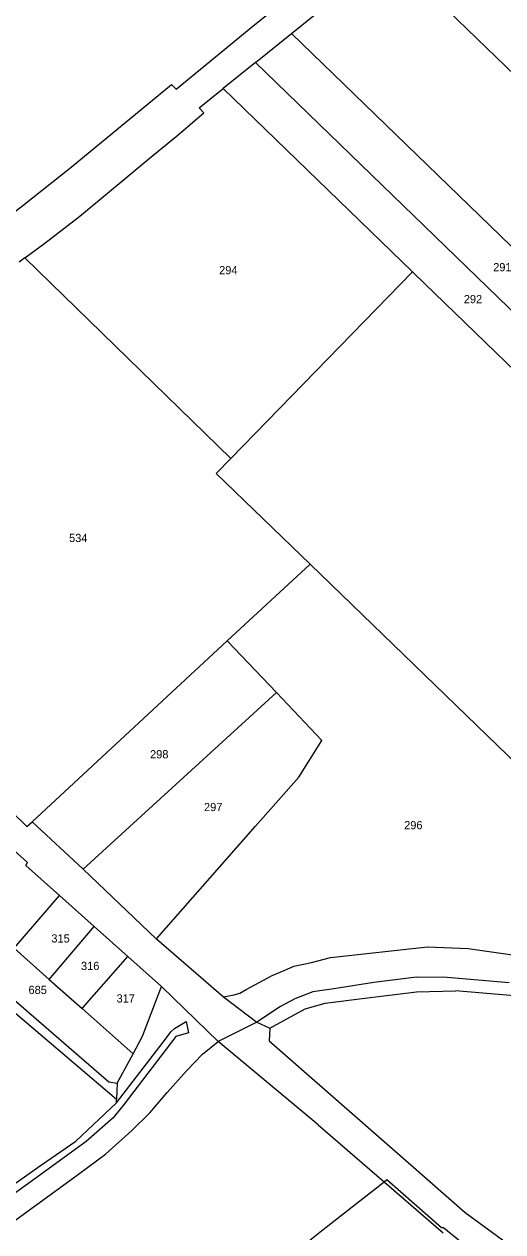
# Model space of a CAD drawing. Extents: x 191922 to 199923, y 328959 to 333350.
# Drawn here: x 194215.6 to 194372.6, y 330775.8 to 331172.1 of the extents above; entities that cross this region are included whole.
import ezdxf

# ---------------------------------------------------------------- set-up
doc = ezdxf.new("R2010")
doc.units = 0
doc.layers.add('enkelbestemming', color=7, linetype='Continuous')
doc.layers.add('Level 6', color=7, linetype='Continuous')

msp = doc.modelspace()

# ---------------------------------------------------------------- linework, layer by layer
at = {"layer": 'Level 6'}
for p, q in [((194303.29, 331169.02), (194335.51, 331194.98)), ((194291.44, 331159.46), (194303.29, 331169.02)), ((194291.44, 331159.46), (194280.87, 331150.95)), ((194280.87, 331150.95), (194342.95, 331090.75)), ((194215.82, 331095.34), (194213.98, 331093.95)), ((194283.38, 331029.51), (194215.82, 331095.34)), ((194283.38, 331029.51), (194342.95, 331090.75)), ((194282.25, 330969.75), (194309.43, 330994.85)), ((194218.23, 330910.34), (194282.25, 330969.75)), ((194282.25, 330969.75), (194298.34, 330952.8)), ((194234.99, 330894.75), (194298.34, 330952.8)), ((194218.23, 330910.34), (194234.99, 330894.75)), ((194216.7, 330896.96), (194205.72, 330906.75)), ((194216.14, 330896.04), (194216.7, 330896.96)), ((194227.21, 330886.13), (194216.14, 330896.04)), ((194212.36, 330868.82), (194227.21, 330886.13)), ((194238.57, 330875.96), (194227.21, 330886.13)), ((194171.43, 330882.73), (194245.9, 330819.26)), ((194223.84, 330858.63), (194238.57, 330875.96)), ((194249.6, 330866.1), (194238.57, 330875.96)), ((194223.84, 330858.63), (194212.36, 330868.82)), ((194259, 330871.92), (194280.95, 330852.89)), ((194316.1, 330865.84), (194347.94, 330869.26)), ((194347.94, 330869.26), (194361.28, 330868.78)), ((194234.68, 330849.02), (194249.6, 330866.1)), ((194260.6, 330856.25), (194249.6, 330866.1)), ((194223.84, 330858.63), (194234.68, 330849.02)), ((194330.3, 330857.64), (194317.2, 330855.55)), ((194344.3, 330859.32), (194330.3, 330857.64)), ((194354.36, 330859.28), (194344.3, 330859.32)), ((194374.72, 330857.51), (194354.36, 330859.28)), ((194279.21, 330838.24), (194260.6, 330856.25)), ((194280.95, 330852.89), (194291.98, 330844.62)), ((194310.33, 330854.52), (194304.44, 330852.24)), ((194317.2, 330855.55), (194310.33, 330854.52)), ((194404.58, 330850.88), (194357.14, 330854.84)), ((194234.68, 330849.02), (194251.35, 330834.23)), ((194299.74, 330849.68), (194291.98, 330844.62)), ((194304.44, 330852.24), (194299.74, 330849.68)), ((194264.89, 330842.54), (194268.76, 330844.81)), ((194268.76, 330844.81), (194269.46, 330841.1)), ((194262.31, 330839.44), (194263.7, 330841.4)), ((194263.7, 330841.4), (194264.89, 330842.54)), ((194269.46, 330841.1), (194265.37, 330839.92)), ((194291.98, 330844.62), (194279.21, 330838.24)), ((194291.98, 330844.62), (194296.23, 330842.59)), ((194245.85, 330818.15), (194262.31, 330839.44)), ((194265.37, 330839.92), (194248.46, 330817.72)), ((194312.1, 330810.9), (194279.21, 330838.24)), ((194246.12, 330824.55), (194245.9, 330819.26)), ((194248.46, 330817.72), (194244.83, 330813.16)), ((194245.85, 330818.15), (194245.9, 330819.26)), ((194244.83, 330813.16), (194235.97, 330805.37)), ((194312.1, 330810.9), (194333.67, 330792.24)), ((194235.97, 330805.37), (194221.09, 330794.54)), ((194341.59, 330798.5), (194360.3, 330782.14)), ((194183.18, 330758.21), (194233.46, 330794.72)), ((194221.09, 330794.54), (194192.65, 330774.21)), ((194313.74, 330776.49), (194333.67, 330792.24)), ((194333.67, 330792.24), (194334.54, 330792.93)), ((194333.67, 330792.24), (194353.03, 330775.49)), ((194334.54, 330792.93), (194352.53, 330777.25)), ((194360.3, 330782.14), (194375.35, 330771.11)), ((194272.93, 330744.23), (194313.74, 330776.49)), ((194352.53, 330777.25), (194353.16, 330777.2)), ((194353.16, 330777.2), (194363.84, 330768.49))]:
    msp.add_line(p, q, dxfattribs=at)
for points in [[(194151.64, 331065.56), (194157.68, 331071.72), (194162.45, 331075.26), (194171.66, 331081.51), (194180.61, 331087.42), (194205.76, 331105.38), (194215.18, 331112.55), (194231.02, 331125.17), (194263.97, 331152.3), (194265.44, 331150.75), (194291.24, 331171.92), (194325.65, 331199.29), (194353.57, 331221.91), (194368.31, 331234.18)], [(194335.57, 331195.03), (194433.84, 331099.94), (194482.07, 331053.02)], [(194303.29, 331169.02), (194399.31, 331076.08), (194453.31, 331023.53)], [(194291.44, 331159.46), (194388.35, 331065.62), (194442.81, 331012.76)], [(194215.82, 331095.34), (194222.34, 331100.26), (194233.85, 331109.03), (194257.81, 331128.97), (194265.45, 331135.22), (194274.59, 331143.03), (194273.01, 331144.62), (194280.87, 331150.95)], [(194342.95, 331090.75), (194343.49, 331090.23), (194433.57, 331003.22)], [(194309.43, 330994.85), (194278.55, 331024.64), (194283.38, 331029.51)], [(194309.43, 330994.85), (194374.32, 330932.13), (194445.88, 330863.19)], [(194259, 330871.92), (194285.24, 330901.77), (194291.5, 330908.92), (194305.74, 330925.02), (194313.28, 330937.03), (194298.34, 330952.8)], [(194191.7, 330932.97), (194216.45, 330908.79), (194218.23, 330910.34)], [(194234.99, 330894.75), (194258.95, 330871.96), (194259, 330871.92)], [(194194.8, 330883.7), (194187.99, 330875.56), (194188.25, 330872.72), (194243.36, 330825.05), (194246.12, 330824.55)], [(194361.28, 330868.78), (194404.07, 330862.67), (194417.03, 330861.94)], [(194280.95, 330852.89), (194284.45, 330853.51), (194286.35, 330854.12), (194288.48, 330855.35), (194296.98, 330859.92), (194300.87, 330861.54), (194304.09, 330862.94), (194309.84, 330864.15), (194316.1, 330865.84)], [(194251.35, 330834.23), (194254.46, 330839.98), (194260.6, 330856.25)], [(194327.32, 330852.47), (194344.33, 330854.52), (194357.14, 330854.84)], [(194296.23, 330842.59), (194307.83, 330848.97), (194314.34, 330850.83), (194327.32, 330852.47)], [(194296.23, 330842.59), (194295.92, 330838.45), (194341.59, 330798.5)], [(194233.46, 330794.72), (194242.29, 330801.25), (194250.9, 330809.01), (194256.86, 330814.87), (194262.48, 330821.51), (194268.93, 330828.74), (194274.08, 330834.12), (194279.21, 330838.24)], [(194246.12, 330824.55), (194246.12, 330824.58), (194251.35, 330834.23)], [(194212.75, 330791.79), (194221.26, 330797.73), (194232.59, 330805.52), (194245.85, 330818.15)]]:
    msp.add_lwpolyline(points, dxfattribs=at)

# ---------------------------------------------------------------- texts
at = {"layer": 'enkelbestemming'}
for s, p in [('294', (194279.56, 331090.01)), ('291', (194369.46, 331090.97)), ('292', (194359.82, 331080.51)), ('534', (194230.34, 331002.13)), ('298', (194256.91, 330931.14)), ('297', (194274.61, 330913.82)), ('296', (194340.25, 330907.88)), ('315', (194224.53, 330870.72)), ('316', (194234.25, 330861.69)), ('685', (194217.03, 330853.82)), ('317', (194245.91, 330851.02))]:
    msp.add_text(s, height=2.7, rotation=0, dxfattribs=at).set_placement(p)

doc.saveas('drawing.dxf')
